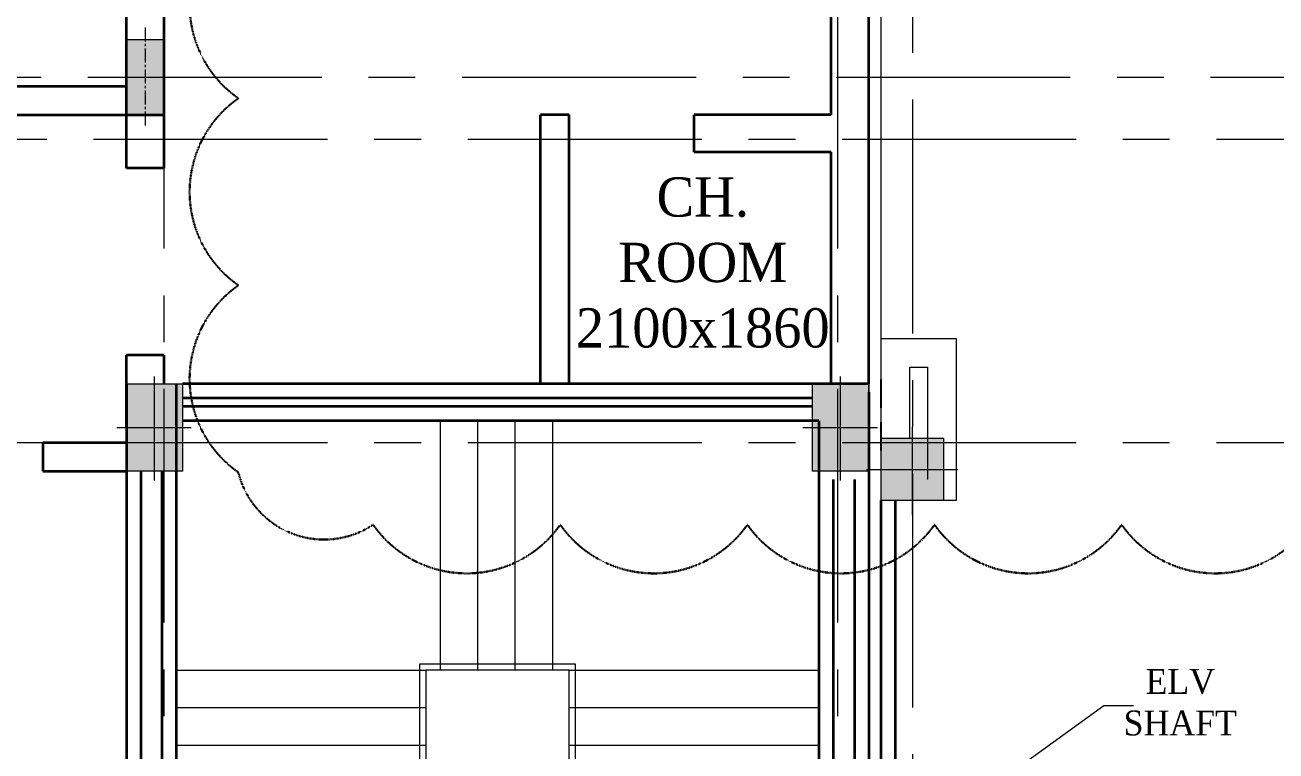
# Model space of a CAD drawing. Header units: inches. Extents: x 1789308 to 1948517, y 1504002 to 1708835.
# Drawn here: x 1898453 to 1900458, y 1666265 to 1667430 of the extents above; entities that cross this region are included whole.
import ezdxf

# ---------------------------------------------------------------- set-up
doc = ezdxf.new("R2010")
doc.units = ezdxf.units.IN
doc.header["$LTSCALE"] = 0.015
doc.header["$MEASUREMENT"] = 0
for name, pattern in [('$DDT_AUDIT_GENERATED_(C)', [0]), ('CENTER', [2, 1.25, -0.25, 0.25, -0.25]), ('CENTER2', [1.125, 0.75, -0.125, 0.125, -0.125]), ('DASHED', [19.05, 12.7, -6.35]), ('DASHED2', [0.375, 0.25, -0.125])]:
    doc.linetypes.add(name, pattern=pattern)
doc.layers.add('A- Projection', color=4, linetype='DASHED')
for name, color, linetype, lineweight in [('BEAM - STR', 150, 'DASHED2', 30), ('CENTER LINE', 1, 'CENTER2', 18), ('COLUMN - HACTH - STR', 25, '$DDT_AUDIT_GENERATED_(C)', 15), ('COLUMN - STR', 6, 'Continuous', 15), ('ELE', 8, 'Continuous', 13), ('GRID - COLUMN - STR', 251, 'CENTER', 15), ('RAILING', 15, 'Continuous', 9), ('SECTION -  LINE - STR', 3, 'Continuous', 20), ('STAIRCASE', 161, 'Continuous', 13), ('TEXT', 7, 'Continuous', 5), ('wall', 1, 'Continuous', 35)]:
    doc.layers.add(name, color=color, linetype=linetype, lineweight=lineweight)
doc.styles.add('DIM 300', font='times.ttf', dxfattribs={"height": 300})
doc.styles.add('Scale M 100', font='times.ttf', dxfattribs={"width": 0.95, "height": 350})
doc.dimstyles.new('DIM 300', dxfattribs={"dimtxt": 300, "dimasz": 77, "dimexe": 66, "dimexo": 150, "dimgap": 12, "dimtad": 0, "dimdec": 0, "dimzin": 0, "dimdsep": 46, "dimtxsty": 'DIM 300', "dimblk": 'ARCHTICK', "dimcen": 0.09, "dimdle": 66, "dimclrd": 256, "dimclre": 256, "dimclrt": 7, "dimadec": 0, "dimazin": 0, "dimtfac": 1, "dimtdec": 0, "dimtofl": 0, "dimtmove": 2, "dimatfit": 3, "dimfxl": 300, "dimtolj": 1, "dimtzin": 0, "dimlwd": -1, "dimlwe": -1, "dimarcsym": 0})

# ---------------------------------------------------------------- blocks, each defined once
blk = doc.blocks.new('COL 300X600')
at = {"layer": 'COLUMN - HACTH - STR', "ltscale": 100}
blk.add_hatch(color=256, dxfattribs=at).paths.add_polyline_path([(-425169, -455077), (-425169, -454477), (-425469, -454477), (-425469, -455077)])
at = {"layer": 'CENTER LINE', "color": 30, "ltscale": 10000}
for points in [[(-425319, -454377), (-425319, -455177)], [(-425069, -454777), (-425569, -454777)]]:
    blk.add_lwpolyline(points, dxfattribs=at)
at = {"layer": 'COLUMN - STR', "ltscale": 100}
blk.add_lwpolyline([(-425169, -455077), (-425169, -454477), (-425469, -454477), (-425469, -455077)], close=True, dxfattribs=at)
blk = doc.blocks.new('C-500X500')
at = {"layer": 'COLUMN - HACTH - STR'}
blk.add_hatch(color=256, dxfattribs=at).paths.add_polyline_path([(0, 0), (0, -500), (500, -500), (500, 0)])
at = {"layer": 'COLUMN - STR'}
for p, q in [((250, -615), (250, 92)), ((-119, -250), (615, -250))]:
    blk.add_line(p, q, dxfattribs=at)
blk.add_lwpolyline([(0, 0), (500, 0), (500, -500), (0, -500)], close=True, dxfattribs=at)
blk = doc.blocks.new('450X700')
at = {"layer": 'COLUMN - HACTH - STR'}
blk.add_hatch(color=256, dxfattribs=at).paths.add_polyline_path([(0, 0), (0, -700), (450, -700), (450, 0)])
at = {"layer": 'COLUMN - STR'}
for p, q in [((225, -773), (225, 59)), ((-77, -350), (520, -350))]:
    blk.add_line(p, q, dxfattribs=at)
blk.add_lwpolyline([(0, 0), (450, 0), (450, -700), (0, -700)], close=True, dxfattribs=at)
blk = doc.blocks.new('_ArchTick')
at = {"color": 0, "linetype": 'ByBlock', "lineweight": -3, "const_width": 0.15}
blk.add_lwpolyline([(-0.5, -0.5), (0.5, 0.5)], dxfattribs=at)
blk = doc.blocks.new('A$C1CC35E0C')
at = {"layer": 'A- Projection', "ltscale": 1200}
blk.add_line((54250.8, -29083.3), (54250.8, -28483.3), dxfattribs=at)
at = {"layer": 'COLUMN - STR'}
for p, q in [((54150.5, -69972.5), (54150.5, -18820.8)), ((54250.5, -69972.5), (54250.5, -18861.7))]:
    blk.add_line(p, q, dxfattribs=at)
at = {"layer": 'ELE', "color": 2}
for points in [[(54250.5, -28985.3), (54251.4, -28184.3), (54851.7, -28184.3), (54851.7, -29484.3), (54750.5, -29484.3)], [(54480.5, -28985.5), (54481.1, -28414.3), (54621.7, -28414.3), (54621.7, -29314.3)]]:
    blk.add_lwpolyline(points, dxfattribs=at)
at = {"layer": 'GRID - COLUMN - STR', "ltscale": 100000}
for p, q in [((48500.5, 4412.1), (48500.5, -69399.6)), ((53900.5, 4412.1), (53900.5, -69399.6)), ((54500.5, 3731.9), (54500.5, -69399.6)), ((-12108.7, -26089), (88195.3, -26089)), ((-12062.3, -26584.6), (88195.3, -26584.6)), ((-12062.3, -29018.7), (88195.3, -29018.7))]:
    blk.add_line(p, q, dxfattribs=at)
at = {"layer": 'RAILING'}
for points in [[(51800.5, -34145), (51800.5, -30795), (50550.5, -30795), (50550.5, -34145)], [(51750.5, -34145), (51750.5, -30845), (50600.5, -30845), (50600.5, -34145)]]:
    blk.add_lwpolyline(points, dxfattribs=at)
at = {"layer": 'STAIRCASE'}
for p, q in [((50718, -30845), (50718, -28845)), ((51018, -30845), (51018, -28845)), ((51318, -30845), (51318, -28845)), ((51618, -30845), (51618, -28845)), ((48600.5, -30845), (50600.5, -30845)), ((51750.5, -30845), (53750.5, -30845)), ((48600.5, -31145), (50600.5, -31145)), ((51750.5, -31145), (53750.5, -31145)), ((48600.5, -31445), (50600.5, -31445)), ((51750.5, -31445), (53750.5, -31445))]:
    blk.add_line(p, q, dxfattribs=at)
at = {"layer": 'wall'}
for p, q in [((54150.5, -28548.7), (54150.5, -19629.4)), ((53850.5, -26389), (53850.5, -19815)), ((48200.4, -26818.7), (48200.4, -24490)), ((48500.4, -24490), (48500.4, -26818.7)), ((47030.5, -26159), (48200.4, -26159)), ((47030.5, -26389), (48500.4, -26389)), ((51750.5, -26389), (51520.5, -26389)), ((51520.5, -28548.7), (51520.5, -26389)), ((51750.5, -28548.7), (51750.5, -26389)), ((53850.5, -26389), (52750.5, -26389)), ((52750.5, -26689), (52750.5, -26389)), ((53850.5, -26689), (52750.5, -26689)), ((53850.5, -28548.7), (53850.5, -26689)), ((48500.4, -26818.7), (48200.4, -26818.7)), ((48200.4, -28898.7), (48200.4, -28318.7)), ((48500.4, -28318.7), (48200.4, -28318.7)), ((48500.4, -28318.7), (48500.4, -28548.7)), ((48200.5, -28548.7), (48200.5, -36440)), ((48600.5, -28548.7), (48600.5, -36210)), ((54150.5, -28548.7), (48650.5, -28548.7)), ((53700.5, -28663.7), (48650.5, -28663.7)), ((54150.4, -28615), (54150.4, -34539)), ((53700.5, -28730), (48650.5, -28730)), ((53750.4, -28845), (48650.5, -28845)), ((53750.4, -28845), (53750.4, -34539)), ((47530.5, -29018.7), (48200.5, -29018.7)), ((47530.5, -29018.7), (47530.5, -29248.7)), ((47530.5, -29248.7), (48200.5, -29248.7)), ((48315.5, -29248.7), (48315.5, -35990)), ((48485.5, -29248.7), (48485.5, -35990)), ((53865.4, -29315), (53865.4, -34424)), ((54035.4, -29315), (54035.4, -34424)), ((54250.5, -34539), (54250.5, -29484.3)), ((54365.5, -34424), (54365.5, -29484.3))]:
    blk.add_line(p, q, dxfattribs=at)
at = {"layer": 'COLUMN - STR'}
blk.add_blockref('COL 300X600', (473669.9, 428687.8), dxfattribs=at)
at = {"layer": 'COLUMN - STR', "color": 2}
for name, p in [('450X700', (48200.5, -28548.7)), ('450X700', (53700.5, -28548.7)), ('C-500X500', (54250.5, -28984.3))]:
    blk.add_blockref(name, p, dxfattribs=at)
at = {"layer": 'TEXT', "insert": (51074.4, -26891), "char_height": 315, "width": 3177.596, "attachment_point": 1, "style": 'Scale M 100'}
blk.add_mtext('\\pxi1,qc;CH.\\PROOM\\P2100x1860', dxfattribs=at)
at = {"layer": 'TEXT', "insert": (56066.9, -31370.8), "char_height": 200, "attachment_point": 7, "style": 'Scale M 100'}
blk.add_mtext_dynamic_manual_height_columns('\\pxqc;ELV\\PSHAFT', width=1161.996, gutter_width=625, heights=[0], dxfattribs=at)
at = {"layer": 'TEXT'}
blk.add_leader([(55004.7, -31872.1), (56035.9, -31127), (56272.2, -31127)], dimstyle='DIM 300', override={"dimasz": 333, "dimtad": 0, "dimfxlon": 1, "dimarcsym": 1}, dxfattribs=at)

msp = doc.modelspace()

# ---------------------------------------------------------------- linework, layer by layer
at = {"layer": 'BEAM - STR', "color": 2}
msp.add_lwpolyline([(1900510.8, 1666627.9, -0.520567), (1900210.8, 1666627.9, -0.520567), (1899910.8, 1666627.9, -0.520567), (1899610.8, 1666627.9, -0.520567), (1899310.8, 1666627.9, -0.520567), (1899010.8, 1666627.9, -0.520567), (1898794.8, 1666711.9, -0.520567), (1898794.8, 1667011.9, -0.520567), (1898794.8, 1667311.9, -0.520567), (1898794.8, 1667611.9, -0.520567), (1898794.8, 1667911.9, -0.520567), (1898794.8, 1668211.9, -0.520567), (1898794.8, 1668511.9, -0.520567), (1898794.8, 1668811.9, -0.520567), (1898794.8, 1669257.9, -0.520567), (1899094.8, 1669257.9, -0.520567), (1899394.8, 1669257.9, -0.520567), (1899694.8, 1669257.9, -0.520567), (1899994.8, 1669257.9, -0.520567), (1900294.8, 1669257.9, -0.520567), (1900594.8, 1669257.9, -0.520567)], format="xyb", dxfattribs=at)

# ---------------------------------------------------------------- block references
at = {"layer": 'SECTION -  LINE - STR', "xscale": 0.2, "yscale": 0.2, "zscale": 0.2}
msp.add_blockref('A$C1CC35E0C', (1888975.2, 1672563.4), dxfattribs=at)

doc.saveas('drawing.dxf')
